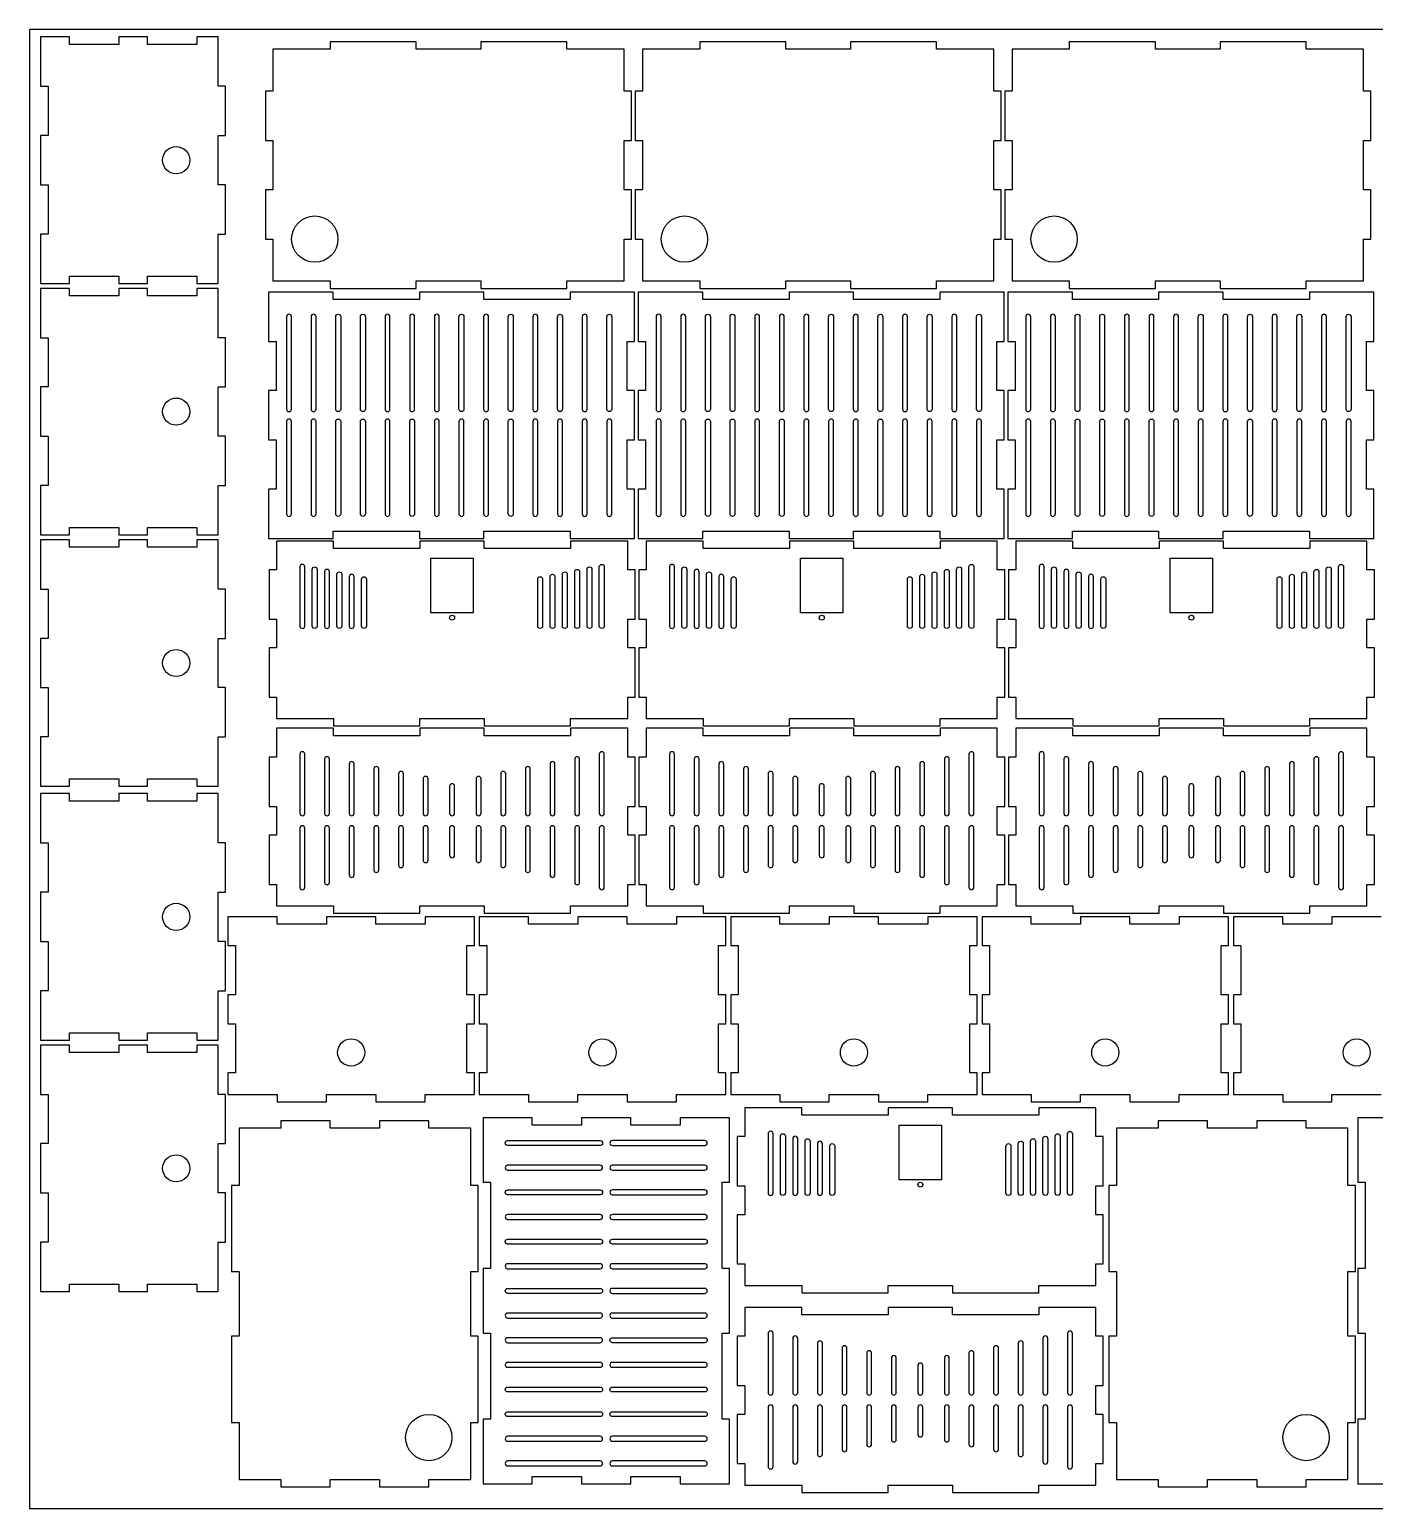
# Model space of a CAD drawing. Header units: millimetres. Extents: x 100 to 1100, y -300 to 300.
# Drawn here: x 100 to 646, y -300 to 300 of the extents above; entities that cross this region are included whole.
import ezdxf

# ---------------------------------------------------------------- set-up
doc = ezdxf.new("R2010")
doc.units = ezdxf.units.MM
doc.layers.get('0').update_dxf_attribs({"linetype": 'CONTINUOUS'})

msp = doc.modelspace()

# ---------------------------------------------------------------- linework, layer by layer
for points in [[(100, -300), (1100, -300), (1100, 300), (100, 300)], [(116.17, 294), (116.17, 297), (104.5, 297), (104.5, 277), (107.5, 277), (107.5, 257), (104.5, 257), (104.5, 237), (107.5, 237), (107.5, 217), (104.5, 217), (104.5, 197), (116.17, 197), (116.17, 200), (136.17, 200), (136.17, 197), (147.83, 197), (147.83, 200), (167.83, 200), (167.83, 197), (176.5, 197), (176.5, 217), (179.5, 217), (179.5, 237), (176.5, 237), (176.5, 257), (179.5, 257), (179.5, 277), (176.5, 277), (176.5, 297), (174.5, 297), (167.83, 297), (167.83, 294), (147.83, 294), (147.83, 297), (136.17, 297), (136.17, 294)], [(283.08, 195), (318.08, 195), (318.08, 198), (341.25, 198), (341.25, 215), (344.25, 215), (344.25, 235), (341.25, 235), (341.25, 255), (344.25, 255), (344.25, 275), (341.25, 275), (341.25, 292), (318.08, 292), (318.08, 295), (283.08, 295), (283.08, 292), (256.92, 292), (256.92, 295), (221.92, 295), (221.92, 292), (198.75, 292), (198.75, 275), (195.75, 275), (195.75, 255), (198.75, 255), (198.75, 235), (195.75, 235), (195.75, 215), (198.75, 215), (198.75, 198), (221.92, 198), (221.92, 195), (256.92, 195), (256.92, 198), (283.08, 198)], [(433.08, 195), (468.08, 195), (468.08, 198), (491.25, 198), (491.25, 215), (494.25, 215), (494.25, 235), (491.25, 235), (491.25, 255), (494.25, 255), (494.25, 275), (491.25, 275), (491.25, 292), (468.08, 292), (468.08, 295), (433.08, 295), (433.08, 292), (406.92, 292), (406.92, 295), (371.92, 295), (371.92, 292), (348.75, 292), (348.75, 275), (345.75, 275), (345.75, 255), (348.75, 255), (348.75, 235), (345.75, 235), (345.75, 215), (348.75, 215), (348.75, 198), (371.92, 198), (371.92, 195), (406.92, 195), (406.92, 198), (433.08, 198)], [(583.08, 195), (618.08, 195), (618.08, 198), (641.25, 198), (641.25, 215), (644.25, 215), (644.25, 235), (641.25, 235), (641.25, 255), (644.25, 255), (644.25, 275), (641.25, 275), (641.25, 292), (618.08, 292), (618.08, 295), (583.08, 295), (583.08, 292), (556.92, 292), (556.92, 295), (521.92, 295), (521.92, 292), (498.75, 292), (498.75, 275), (495.75, 275), (495.75, 255), (498.75, 255), (498.75, 235), (495.75, 235), (495.75, 215), (498.75, 215), (498.75, 198), (521.92, 198), (521.92, 195), (556.92, 195), (556.92, 198), (583.08, 198)], [(116.17, 192), (116.17, 195), (104.5, 195), (104.5, 175), (107.5, 175), (107.5, 155), (104.5, 155), (104.5, 135), (107.5, 135), (107.5, 115), (104.5, 115), (104.5, 95), (116.17, 95), (116.17, 98), (136.17, 98), (136.17, 95), (147.83, 95), (147.83, 98), (167.83, 98), (167.83, 95), (176.5, 95), (176.5, 115), (179.5, 115), (179.5, 135), (176.5, 135), (176.5, 155), (179.5, 155), (179.5, 175), (176.5, 175), (176.5, 195), (174.5, 195), (167.83, 195), (167.83, 192), (147.83, 192), (147.83, 195), (136.17, 195), (136.17, 192)], [(258.17, 190.5), (223.17, 190.5), (223.17, 193.5), (197, 193.5), (197, 173.5), (200, 173.5), (200, 153.5), (197, 153.5), (197, 133.5), (200, 133.5), (200, 113.5), (197, 113.5), (197, 93.5), (223.17, 93.5), (223.17, 96.5), (258.17, 96.5), (258.17, 93.5), (284.33, 93.5), (284.33, 96.5), (319.33, 96.5), (319.33, 93.5), (345.5, 93.5), (345.5, 113.5), (342.5, 113.5), (342.5, 133.5), (345.5, 133.5), (345.5, 153.5), (342.5, 153.5), (342.5, 173.5), (345.5, 173.5), (345.5, 193.5), (319.33, 193.5), (319.33, 190.5), (284.33, 190.5), (284.33, 193.5), (258.17, 193.5)], [(408.17, 190.5), (373.17, 190.5), (373.17, 193.5), (347, 193.5), (347, 173.5), (350, 173.5), (350, 153.5), (347, 153.5), (347, 133.5), (350, 133.5), (350, 113.5), (347, 113.5), (347, 93.5), (373.17, 93.5), (373.17, 96.5), (408.17, 96.5), (408.17, 93.5), (434.33, 93.5), (434.33, 96.5), (469.33, 96.5), (469.33, 93.5), (495.5, 93.5), (495.5, 113.5), (492.5, 113.5), (492.5, 133.5), (495.5, 133.5), (495.5, 153.5), (492.5, 153.5), (492.5, 173.5), (495.5, 173.5), (495.5, 193.5), (469.33, 193.5), (469.33, 190.5), (434.33, 190.5), (434.33, 193.5), (408.17, 193.5)], [(558.17, 190.5), (523.17, 190.5), (523.17, 193.5), (497, 193.5), (497, 173.5), (500, 173.5), (500, 153.5), (497, 153.5), (497, 133.5), (500, 133.5), (500, 113.5), (497, 113.5), (497, 93.5), (523.17, 93.5), (523.17, 96.5), (558.17, 96.5), (558.17, 93.5), (584.33, 93.5), (584.33, 96.5), (619.33, 96.5), (619.33, 93.5), (645.5, 93.5), (645.5, 113.5), (642.5, 113.5), (642.5, 133.5), (645.5, 133.5), (645.5, 153.5), (642.5, 153.5), (642.5, 173.5), (645.5, 173.5), (645.5, 193.5), (619.33, 193.5), (619.33, 190.5), (584.33, 190.5), (584.33, 193.5), (558.17, 193.5)], [(116.17, 90), (116.17, 93), (104.5, 93), (104.5, 73), (107.5, 73), (107.5, 53), (104.5, 53), (104.5, 33), (107.5, 33), (107.5, 13), (104.5, 13), (104.5, -7), (116.17, -7), (116.17, -4), (136.17, -4), (136.17, -7), (147.83, -7), (147.83, -4), (167.83, -4), (167.83, -7), (176.5, -7), (176.5, 13), (179.5, 13), (179.5, 33), (176.5, 33), (176.5, 53), (179.5, 53), (179.5, 73), (176.5, 73), (176.5, 93), (174.5, 93), (167.83, 93), (167.83, 90), (147.83, 90), (147.83, 93), (136.17, 93), (136.17, 90)], [(342.7, 49.17), (342.7, 60.83), (345.7, 60.83), (345.7, 80.83), (342.7, 80.83), (342.7, 92.5), (319.53, 92.5), (319.53, 89.5), (284.53, 89.5), (284.53, 92.5), (258.37, 92.5), (258.37, 89.5), (223.37, 89.5), (223.37, 92.5), (200.2, 92.5), (200.2, 80.83), (197.2, 80.83), (197.2, 60.83), (200.2, 60.83), (200.2, 49.17), (197.2, 49.17), (197.2, 29.17), (200.2, 29.17), (200.2, 20.5), (223.37, 20.5), (223.37, 17.5), (258.37, 17.5), (258.37, 20.5), (284.53, 20.5), (284.53, 17.5), (319.53, 17.5), (319.53, 20.5), (342.7, 20.5), (342.7, 29.17), (345.7, 29.17), (345.7, 49.17)], [(492.7, 49.17), (492.7, 60.83), (495.7, 60.83), (495.7, 80.83), (492.7, 80.83), (492.7, 92.5), (469.53, 92.5), (469.53, 89.5), (434.53, 89.5), (434.53, 92.5), (408.37, 92.5), (408.37, 89.5), (373.37, 89.5), (373.37, 92.5), (350.2, 92.5), (350.2, 80.83), (347.2, 80.83), (347.2, 60.83), (350.2, 60.83), (350.2, 49.17), (347.2, 49.17), (347.2, 29.17), (350.2, 29.17), (350.2, 20.5), (373.37, 20.5), (373.37, 17.5), (408.37, 17.5), (408.37, 20.5), (434.53, 20.5), (434.53, 17.5), (469.53, 17.5), (469.53, 20.5), (492.7, 20.5), (492.7, 29.17), (495.7, 29.17), (495.7, 49.17)], [(642.7, 49.17), (642.7, 60.83), (645.7, 60.83), (645.7, 80.83), (642.7, 80.83), (642.7, 92.5), (619.53, 92.5), (619.53, 89.5), (584.53, 89.5), (584.53, 92.5), (558.37, 92.5), (558.37, 89.5), (523.37, 89.5), (523.37, 92.5), (500.2, 92.5), (500.2, 80.83), (497.2, 80.83), (497.2, 60.83), (500.2, 60.83), (500.2, 49.17), (497.2, 49.17), (497.2, 29.17), (500.2, 29.17), (500.2, 20.5), (523.37, 20.5), (523.37, 17.5), (558.37, 17.5), (558.37, 20.5), (584.53, 20.5), (584.53, 17.5), (619.53, 17.5), (619.53, 20.5), (642.7, 20.5), (642.7, 29.17), (645.7, 29.17), (645.7, 49.17)], [(280.05, 63.38), (262.85, 63.38), (262.85, 85.5), (280.05, 85.5)], [(430.05, 63.38), (412.85, 63.38), (412.85, 85.5), (430.05, 85.5)], [(580.05, 63.38), (562.85, 63.38), (562.85, 85.5), (580.05, 85.5)], [(342.7, -26.83), (342.7, -15.17), (345.7, -15.17), (345.7, 4.83), (342.7, 4.83), (342.7, 16.5), (319.53, 16.5), (319.53, 13.5), (284.53, 13.5), (284.53, 16.5), (258.37, 16.5), (258.37, 13.5), (223.37, 13.5), (223.37, 16.5), (200.2, 16.5), (200.2, 4.83), (197.2, 4.83), (197.2, -15.17), (200.2, -15.17), (200.2, -26.83), (197.2, -26.83), (197.2, -46.83), (200.2, -46.83), (200.2, -55.5), (223.37, -55.5), (223.37, -58.5), (258.37, -58.5), (258.37, -55.5), (284.53, -55.5), (284.53, -58.5), (319.53, -58.5), (319.53, -55.5), (342.7, -55.5), (342.7, -46.83), (345.7, -46.83), (345.7, -26.83)], [(492.7, -26.83), (492.7, -15.17), (495.7, -15.17), (495.7, 4.83), (492.7, 4.83), (492.7, 16.5), (469.53, 16.5), (469.53, 13.5), (434.53, 13.5), (434.53, 16.5), (408.37, 16.5), (408.37, 13.5), (373.37, 13.5), (373.37, 16.5), (350.2, 16.5), (350.2, 4.83), (347.2, 4.83), (347.2, -15.17), (350.2, -15.17), (350.2, -26.83), (347.2, -26.83), (347.2, -46.83), (350.2, -46.83), (350.2, -55.5), (373.37, -55.5), (373.37, -58.5), (408.37, -58.5), (408.37, -55.5), (434.53, -55.5), (434.53, -58.5), (469.53, -58.5), (469.53, -55.5), (492.7, -55.5), (492.7, -46.83), (495.7, -46.83), (495.7, -26.83)], [(642.7, -26.83), (642.7, -15.17), (645.7, -15.17), (645.7, 4.83), (642.7, 4.83), (642.7, 16.5), (619.53, 16.5), (619.53, 13.5), (584.53, 13.5), (584.53, 16.5), (558.37, 16.5), (558.37, 13.5), (523.37, 13.5), (523.37, 16.5), (500.2, 16.5), (500.2, 4.83), (497.2, 4.83), (497.2, -15.17), (500.2, -15.17), (500.2, -26.83), (497.2, -26.83), (497.2, -46.83), (500.2, -46.83), (500.2, -55.5), (523.37, -55.5), (523.37, -58.5), (558.37, -58.5), (558.37, -55.5), (584.53, -55.5), (584.53, -58.5), (619.53, -58.5), (619.53, -55.5), (642.7, -55.5), (642.7, -46.83), (645.7, -46.83), (645.7, -26.83)], [(116.17, -13), (116.17, -10), (104.5, -10), (104.5, -30), (107.5, -30), (107.5, -50), (104.5, -50), (104.5, -70), (107.5, -70), (107.5, -90), (104.5, -90), (104.5, -110), (116.17, -110), (116.17, -107), (136.17, -107), (136.17, -110), (147.83, -110), (147.83, -107), (167.83, -107), (167.83, -110), (176.5, -110), (176.5, -90), (179.5, -90), (179.5, -70), (176.5, -70), (176.5, -50), (179.5, -50), (179.5, -30), (176.5, -30), (176.5, -10), (174.5, -10), (167.83, -10), (167.83, -13), (147.83, -13), (147.83, -10), (136.17, -10), (136.17, -13)], [(277.5, -71.67), (280.5, -71.67), (280.5, -60), (260.5, -60), (260.5, -63), (240.5, -63), (240.5, -60), (220.5, -60), (220.5, -63), (200.5, -63), (200.5, -60), (180.5, -60), (180.5, -71.67), (183.5, -71.67), (183.5, -91.67), (180.5, -91.67), (180.5, -103.33), (183.5, -103.33), (183.5, -123.33), (180.5, -123.33), (180.5, -132), (200.5, -132), (200.5, -135), (220.5, -135), (220.5, -132), (240.5, -132), (240.5, -135), (260.5, -135), (260.5, -132), (280.5, -132), (280.5, -130), (280.5, -123.33), (277.5, -123.33), (277.5, -103.33), (280.5, -103.33), (280.5, -91.67), (277.5, -91.67)], [(379.5, -71.67), (382.5, -71.67), (382.5, -60), (362.5, -60), (362.5, -63), (342.5, -63), (342.5, -60), (322.5, -60), (322.5, -63), (302.5, -63), (302.5, -60), (282.5, -60), (282.5, -71.67), (285.5, -71.67), (285.5, -91.67), (282.5, -91.67), (282.5, -103.33), (285.5, -103.33), (285.5, -123.33), (282.5, -123.33), (282.5, -132), (302.5, -132), (302.5, -135), (322.5, -135), (322.5, -132), (342.5, -132), (342.5, -135), (362.5, -135), (362.5, -132), (382.5, -132), (382.5, -130), (382.5, -123.33), (379.5, -123.33), (379.5, -103.33), (382.5, -103.33), (382.5, -91.67), (379.5, -91.67)], [(481.5, -71.67), (484.5, -71.67), (484.5, -60), (464.5, -60), (464.5, -63), (444.5, -63), (444.5, -60), (424.5, -60), (424.5, -63), (404.5, -63), (404.5, -60), (384.5, -60), (384.5, -71.67), (387.5, -71.67), (387.5, -91.67), (384.5, -91.67), (384.5, -103.33), (387.5, -103.33), (387.5, -123.33), (384.5, -123.33), (384.5, -132), (404.5, -132), (404.5, -135), (424.5, -135), (424.5, -132), (444.5, -132), (444.5, -135), (464.5, -135), (464.5, -132), (484.5, -132), (484.5, -130), (484.5, -123.33), (481.5, -123.33), (481.5, -103.33), (484.5, -103.33), (484.5, -91.67), (481.5, -91.67)], [(583.5, -71.67), (586.5, -71.67), (586.5, -60), (566.5, -60), (566.5, -63), (546.5, -63), (546.5, -60), (526.5, -60), (526.5, -63), (506.5, -63), (506.5, -60), (486.5, -60), (486.5, -71.67), (489.5, -71.67), (489.5, -91.67), (486.5, -91.67), (486.5, -103.33), (489.5, -103.33), (489.5, -123.33), (486.5, -123.33), (486.5, -132), (506.5, -132), (506.5, -135), (526.5, -135), (526.5, -132), (546.5, -132), (546.5, -135), (566.5, -135), (566.5, -132), (586.5, -132), (586.5, -130), (586.5, -123.33), (583.5, -123.33), (583.5, -103.33), (586.5, -103.33), (586.5, -91.67), (583.5, -91.67)], [(116.17, -115), (116.17, -112), (104.5, -112), (104.5, -132), (107.5, -132), (107.5, -152), (104.5, -152), (104.5, -172), (107.5, -172), (107.5, -192), (104.5, -192), (104.5, -212), (116.17, -212), (116.17, -209), (136.17, -209), (136.17, -212), (147.83, -212), (147.83, -209), (167.83, -209), (167.83, -212), (176.5, -212), (176.5, -192), (179.5, -192), (179.5, -172), (176.5, -172), (176.5, -152), (179.5, -152), (179.5, -132), (176.5, -132), (176.5, -112), (174.5, -112), (167.83, -112), (167.83, -115), (147.83, -115), (147.83, -112), (136.17, -112), (136.17, -115)], [(532.7, -180.83), (532.7, -169.17), (535.7, -169.17), (535.7, -149.17), (532.7, -149.17), (532.7, -137.5), (509.53, -137.5), (509.53, -140.5), (474.53, -140.5), (474.53, -137.5), (448.37, -137.5), (448.37, -140.5), (413.37, -140.5), (413.37, -137.5), (390.2, -137.5), (390.2, -149.17), (387.2, -149.17), (387.2, -169.17), (390.2, -169.17), (390.2, -180.83), (387.2, -180.83), (387.2, -200.83), (390.2, -200.83), (390.2, -209.5), (413.37, -209.5), (413.37, -212.5), (448.37, -212.5), (448.37, -209.5), (474.53, -209.5), (474.53, -212.5), (509.53, -212.5), (509.53, -209.5), (532.7, -209.5), (532.7, -200.83), (535.7, -200.83), (535.7, -180.83)], [(282, -203.92), (282, -168.92), (279, -168.92), (279, -145.75), (262, -145.75), (262, -142.75), (242, -142.75), (242, -145.75), (222, -145.75), (222, -142.75), (202, -142.75), (202, -145.75), (185, -145.75), (185, -168.92), (182, -168.92), (182, -203.92), (185, -203.92), (185, -230.08), (182, -230.08), (182, -265.08), (185, -265.08), (185, -288.25), (202, -288.25), (202, -291.25), (222, -291.25), (222, -288.25), (242, -288.25), (242, -291.25), (262, -291.25), (262, -288.25), (279, -288.25), (279, -265.08), (282, -265.08), (282, -230.08), (279, -230.08), (279, -203.92)], [(287, -228.83), (287, -263.83), (284, -263.83), (284, -290), (304, -290), (304, -287), (324, -287), (324, -290), (344, -290), (344, -287), (364, -287), (364, -290), (384, -290), (384, -263.83), (381, -263.83), (381, -228.83), (384, -228.83), (384, -202.67), (381, -202.67), (381, -167.67), (384, -167.67), (384, -141.5), (364, -141.5), (364, -144.5), (344, -144.5), (344, -141.5), (324, -141.5), (324, -144.5), (304, -144.5), (304, -141.5), (284, -141.5), (284, -167.67), (287, -167.67), (287, -202.67), (284, -202.67), (284, -228.83)], [(638, -203.92), (638, -168.92), (635, -168.92), (635, -145.75), (618, -145.75), (618, -142.75), (598, -142.75), (598, -145.75), (578, -145.75), (578, -142.75), (558, -142.75), (558, -145.75), (541, -145.75), (541, -168.92), (538, -168.92), (538, -203.92), (541, -203.92), (541, -230.08), (538, -230.08), (538, -265.08), (541, -265.08), (541, -288.25), (558, -288.25), (558, -291.25), (578, -291.25), (578, -288.25), (598, -288.25), (598, -291.25), (618, -291.25), (618, -288.25), (635, -288.25), (635, -265.08), (638, -265.08), (638, -230.08), (635, -230.08), (635, -203.92)], [(470.05, -166.62), (452.85, -166.62), (452.85, -144.5), (470.05, -144.5)], [(532.7, -261.83), (532.7, -250.17), (535.7, -250.17), (535.7, -230.17), (532.7, -230.17), (532.7, -218.5), (509.53, -218.5), (509.53, -221.5), (474.53, -221.5), (474.53, -218.5), (448.37, -218.5), (448.37, -221.5), (413.37, -221.5), (413.37, -218.5), (390.2, -218.5), (390.2, -230.17), (387.2, -230.17), (387.2, -250.17), (390.2, -250.17), (390.2, -261.83), (387.2, -261.83), (387.2, -281.83), (390.2, -281.83), (390.2, -290.5), (413.37, -290.5), (413.37, -293.5), (448.37, -293.5), (448.37, -290.5), (474.53, -290.5), (474.53, -293.5), (509.53, -293.5), (509.53, -290.5), (532.7, -290.5), (532.7, -281.83), (535.7, -281.83), (535.7, -261.83)]]:
    msp.add_lwpolyline(points, close=True)
for points in [[(206.25, 183.5, 1), (204.25, 183.5), (204.25, 146, 1), (206.25, 146)], [(216.25, 183.5, 1), (214.25, 183.5), (214.25, 146, 1), (216.25, 146)], [(226.25, 183.5), (226.25, 146, -1), (224.25, 146), (224.25, 183.5, -1)], [(236.25, 183.5), (236.25, 146, -1), (234.25, 146), (234.25, 183.5, -1)], [(246.25, 183.5, 1), (244.25, 183.5), (244.25, 146, 1), (246.25, 146)], [(256.25, 183.5, 1), (254.25, 183.5), (254.25, 146, 1), (256.25, 146)], [(266.25, 183.5, 1), (264.25, 183.5), (264.25, 146, 1), (266.25, 146)], [(276.25, 183.5), (276.25, 146, -1), (274.25, 146), (274.25, 183.5, -1)], [(286.25, 183.5, 1), (284.25, 183.5), (284.25, 146, 1), (286.25, 146)], [(296.25, 183.5), (296.25, 146, -1), (294.25, 146), (294.25, 183.5, -1)], [(304.25, 146, 1), (306.25, 146), (306.25, 183.5, 1), (304.25, 183.5)], [(316.25, 183.5), (316.25, 146, -1), (314.25, 146), (314.25, 183.5, -1)], [(326.25, 183.5, 1), (324.25, 183.5), (324.25, 146, 1), (326.25, 146)], [(336.25, 183.5), (336.25, 146, -1), (334.25, 146), (334.25, 183.5, -1)], [(356.25, 183.5, 1), (354.25, 183.5), (354.25, 146, 1), (356.25, 146)], [(366.25, 183.5, 1), (364.25, 183.5), (364.25, 146, 1), (366.25, 146)], [(376.25, 183.5), (376.25, 146, -1), (374.25, 146), (374.25, 183.5, -1)], [(386.25, 183.5), (386.25, 146, -1), (384.25, 146), (384.25, 183.5, -1)], [(396.25, 183.5, 1), (394.25, 183.5), (394.25, 146, 1), (396.25, 146)], [(406.25, 183.5, 1), (404.25, 183.5), (404.25, 146, 1), (406.25, 146)], [(416.25, 183.5, 1), (414.25, 183.5), (414.25, 146, 1), (416.25, 146)], [(426.25, 183.5), (426.25, 146, -1), (424.25, 146), (424.25, 183.5, -1)], [(436.25, 183.5, 1), (434.25, 183.5), (434.25, 146, 1), (436.25, 146)], [(446.25, 183.5), (446.25, 146, -1), (444.25, 146), (444.25, 183.5, -1)], [(454.25, 146, 1), (456.25, 146), (456.25, 183.5, 1), (454.25, 183.5)], [(466.25, 183.5), (466.25, 146, -1), (464.25, 146), (464.25, 183.5, -1)], [(476.25, 183.5, 1), (474.25, 183.5), (474.25, 146, 1), (476.25, 146)], [(486.25, 183.5), (486.25, 146, -1), (484.25, 146), (484.25, 183.5, -1)], [(506.25, 183.5, 1), (504.25, 183.5), (504.25, 146, 1), (506.25, 146)], [(516.25, 183.5, 1), (514.25, 183.5), (514.25, 146, 1), (516.25, 146)], [(526.25, 183.5), (526.25, 146, -1), (524.25, 146), (524.25, 183.5, -1)], [(536.25, 183.5), (536.25, 146, -1), (534.25, 146), (534.25, 183.5, -1)], [(546.25, 183.5, 1), (544.25, 183.5), (544.25, 146, 1), (546.25, 146)], [(556.25, 183.5, 1), (554.25, 183.5), (554.25, 146, 1), (556.25, 146)], [(566.25, 183.5, 1), (564.25, 183.5), (564.25, 146, 1), (566.25, 146)], [(576.25, 183.5), (576.25, 146, -1), (574.25, 146), (574.25, 183.5, -1)], [(586.25, 183.5, 1), (584.25, 183.5), (584.25, 146, 1), (586.25, 146)], [(596.25, 183.5), (596.25, 146, -1), (594.25, 146), (594.25, 183.5, -1)], [(604.25, 146, 1), (606.25, 146), (606.25, 183.5, 1), (604.25, 183.5)], [(616.25, 183.5), (616.25, 146, -1), (614.25, 146), (614.25, 183.5, -1)], [(626.25, 183.5, 1), (624.25, 183.5), (624.25, 146, 1), (626.25, 146)], [(636.25, 183.5), (636.25, 146, -1), (634.25, 146), (634.25, 183.5, -1)], [(206.25, 141, 1), (204.25, 141), (204.25, 103.5, 1), (206.25, 103.5)], [(214.25, 103.5, 1), (216.25, 103.5), (216.25, 141, 1), (214.25, 141)], [(224.25, 103.5), (224.25, 141, -1), (226.25, 141), (226.25, 103.5, -1)], [(234.25, 103.5), (234.25, 141, -1), (236.25, 141), (236.25, 103.5, -1)], [(246.25, 141, 1), (244.25, 141), (244.25, 103.5, 1), (246.25, 103.5)], [(256.25, 141), (256.25, 103.5, -1), (254.25, 103.5), (254.25, 141, -1)], [(264.25, 103.5, 1), (266.25, 103.5), (266.25, 141, 1), (264.25, 141)], [(276.25, 141, 1), (274.25, 141), (274.25, 103.5, 1), (276.25, 103.5)], [(286.25, 141, 1), (284.25, 141), (284.25, 103.5, 1), (286.25, 103.5)], [(296.25, 141), (296.25, 103.5, -1), (294.25, 103.5), (294.25, 141, -1)], [(306.25, 141, 1), (304.25, 141), (304.25, 103.5, 1), (306.25, 103.5)], [(316.25, 141, 1), (314.25, 141), (314.25, 103.5, 1), (316.25, 103.5)], [(326.25, 141, 1), (324.25, 141), (324.25, 103.5, 1), (326.25, 103.5)], [(336.25, 141, 1), (334.25, 141), (334.25, 103.5, 1), (336.25, 103.5)], [(356.25, 141, 1), (354.25, 141), (354.25, 103.5, 1), (356.25, 103.5)], [(364.25, 103.5, 1), (366.25, 103.5), (366.25, 141, 1), (364.25, 141)], [(374.25, 103.5), (374.25, 141, -1), (376.25, 141), (376.25, 103.5, -1)], [(384.25, 103.5), (384.25, 141, -1), (386.25, 141), (386.25, 103.5, -1)], [(396.25, 141, 1), (394.25, 141), (394.25, 103.5, 1), (396.25, 103.5)], [(406.25, 141), (406.25, 103.5, -1), (404.25, 103.5), (404.25, 141, -1)], [(414.25, 103.5, 1), (416.25, 103.5), (416.25, 141, 1), (414.25, 141)], [(426.25, 141, 1), (424.25, 141), (424.25, 103.5, 1), (426.25, 103.5)], [(436.25, 141, 1), (434.25, 141), (434.25, 103.5, 1), (436.25, 103.5)], [(446.25, 141), (446.25, 103.5, -1), (444.25, 103.5), (444.25, 141, -1)], [(456.25, 141, 1), (454.25, 141), (454.25, 103.5, 1), (456.25, 103.5)], [(466.25, 141, 1), (464.25, 141), (464.25, 103.5, 1), (466.25, 103.5)], [(476.25, 141, 1), (474.25, 141), (474.25, 103.5, 1), (476.25, 103.5)], [(486.25, 141, 1), (484.25, 141), (484.25, 103.5, 1), (486.25, 103.5)], [(506.25, 141, 1), (504.25, 141), (504.25, 103.5, 1), (506.25, 103.5)], [(514.25, 103.5, 1), (516.25, 103.5), (516.25, 141, 1), (514.25, 141)], [(524.25, 103.5), (524.25, 141, -1), (526.25, 141), (526.25, 103.5, -1)], [(534.25, 103.5), (534.25, 141, -1), (536.25, 141), (536.25, 103.5, -1)], [(546.25, 141, 1), (544.25, 141), (544.25, 103.5, 1), (546.25, 103.5)], [(556.25, 141), (556.25, 103.5, -1), (554.25, 103.5), (554.25, 141, -1)], [(564.25, 103.5, 1), (566.25, 103.5), (566.25, 141, 1), (564.25, 141)], [(576.25, 141, 1), (574.25, 141), (574.25, 103.5, 1), (576.25, 103.5)], [(586.25, 141, 1), (584.25, 141), (584.25, 103.5, 1), (586.25, 103.5)], [(596.25, 141), (596.25, 103.5, -1), (594.25, 103.5), (594.25, 141, -1)], [(606.25, 141, 1), (604.25, 141), (604.25, 103.5, 1), (606.25, 103.5)], [(616.25, 141, 1), (614.25, 141), (614.25, 103.5, 1), (616.25, 103.5)], [(626.25, 141, 1), (624.25, 141), (624.25, 103.5, 1), (626.25, 103.5)], [(636.25, 141, 1), (634.25, 141), (634.25, 103.5, 1), (636.25, 103.5)], [(209.7, 58, 1), (211.7, 58), (211.7, 82, 1), (209.7, 82)], [(214.7, 58), (214.7, 81, -1), (216.7, 81), (216.7, 58, -1)], [(219.7, 58, 1), (221.7, 58), (221.7, 80, 1), (219.7, 80)], [(224.7, 58), (224.7, 79, -1), (226.7, 79), (226.7, 58, -1)], [(229.7, 58, 1), (231.7, 58), (231.7, 78, 1), (229.7, 78)], [(234.7, 58), (234.7, 77, -1), (236.7, 77), (236.7, 58, -1)], [(306.2, 58), (306.2, 77, -1), (308.2, 77), (308.2, 58, -1)], [(313.2, 78), (313.2, 58, -1), (311.2, 58), (311.2, 78, -1)], [(316.2, 58), (316.2, 79, -1), (318.2, 79), (318.2, 58, -1)], [(321.2, 58), (321.2, 80, -1), (323.2, 80), (323.2, 58, -1)], [(328.2, 81), (328.2, 58, -1), (326.2, 58), (326.2, 81, -1)], [(333.2, 82), (333.2, 58, -1), (331.2, 58), (331.2, 82, -1)], [(359.7, 58, 1), (361.7, 58), (361.7, 82, 1), (359.7, 82)], [(364.7, 58), (364.7, 81, -1), (366.7, 81), (366.7, 58, -1)], [(369.7, 58, 1), (371.7, 58), (371.7, 80, 1), (369.7, 80)], [(374.7, 58), (374.7, 79, -1), (376.7, 79), (376.7, 58, -1)], [(379.7, 58, 1), (381.7, 58), (381.7, 78, 1), (379.7, 78)], [(384.7, 58), (384.7, 77, -1), (386.7, 77), (386.7, 58, -1)], [(456.2, 58), (456.2, 77, -1), (458.2, 77), (458.2, 58, -1)], [(463.2, 78), (463.2, 58, -1), (461.2, 58), (461.2, 78, -1)], [(466.2, 58), (466.2, 79, -1), (468.2, 79), (468.2, 58, -1)], [(471.2, 58), (471.2, 80, -1), (473.2, 80), (473.2, 58, -1)], [(478.2, 81), (478.2, 58, -1), (476.2, 58), (476.2, 81, -1)], [(483.2, 82), (483.2, 58, -1), (481.2, 58), (481.2, 82, -1)], [(509.7, 58, 1), (511.7, 58), (511.7, 82, 1), (509.7, 82)], [(514.7, 58), (514.7, 81, -1), (516.7, 81), (516.7, 58, -1)], [(519.7, 58, 1), (521.7, 58), (521.7, 80, 1), (519.7, 80)], [(524.7, 58), (524.7, 79, -1), (526.7, 79), (526.7, 58, -1)], [(529.7, 58, 1), (531.7, 58), (531.7, 78, 1), (529.7, 78)], [(534.7, 58), (534.7, 77, -1), (536.7, 77), (536.7, 58, -1)], [(606.2, 58), (606.2, 77, -1), (608.2, 77), (608.2, 58, -1)], [(613.2, 78), (613.2, 58, -1), (611.2, 58), (611.2, 78, -1)], [(616.2, 58), (616.2, 79, -1), (618.2, 79), (618.2, 58, -1)], [(621.2, 58), (621.2, 80, -1), (623.2, 80), (623.2, 58, -1)], [(628.2, 81), (628.2, 58, -1), (626.2, 58), (626.2, 81, -1)], [(633.2, 82), (633.2, 58, -1), (631.2, 58), (631.2, 82, -1)], [(209.7, -18, 1), (211.7, -18), (211.7, 6, 1), (209.7, 6)], [(333.2, 6, 1), (331.2, 6), (331.2, -18, 1), (333.2, -18)], [(359.7, -18, 1), (361.7, -18), (361.7, 6, 1), (359.7, 6)], [(483.2, 6, 1), (481.2, 6), (481.2, -18, 1), (483.2, -18)], [(509.7, -18, 1), (511.7, -18), (511.7, 6, 1), (509.7, 6)], [(633.2, 6, 1), (631.2, 6), (631.2, -18, 1), (633.2, -18)], [(219.7, -18, 1), (221.7, -18), (221.7, 4, 1), (219.7, 4)], [(229.7, -18, 1), (231.7, -18), (231.7, 2, 1), (229.7, 2)], [(239.7, -18, 1), (241.7, -18), (241.7, 0, 1), (239.7, 0)], [(301.2, -18, 1), (303.2, -18), (303.2, 0, 1), (301.2, 0)], [(313.2, 2, 1), (311.2, 2), (311.2, -18, 1), (313.2, -18)], [(321.2, -18, 1), (323.2, -18), (323.2, 4, 1), (321.2, 4)], [(369.7, -18, 1), (371.7, -18), (371.7, 4, 1), (369.7, 4)], [(379.7, -18, 1), (381.7, -18), (381.7, 2, 1), (379.7, 2)], [(389.7, -18, 1), (391.7, -18), (391.7, 0, 1), (389.7, 0)], [(451.2, -18, 1), (453.2, -18), (453.2, 0, 1), (451.2, 0)], [(463.2, 2, 1), (461.2, 2), (461.2, -18, 1), (463.2, -18)], [(471.2, -18, 1), (473.2, -18), (473.2, 4, 1), (471.2, 4)], [(519.7, -18, 1), (521.7, -18), (521.7, 4, 1), (519.7, 4)], [(529.7, -18, 1), (531.7, -18), (531.7, 2, 1), (529.7, 2)], [(539.7, -18, 1), (541.7, -18), (541.7, 0, 1), (539.7, 0)], [(601.2, -18, 1), (603.2, -18), (603.2, 0, 1), (601.2, 0)], [(613.2, 2, 1), (611.2, 2), (611.2, -18, 1), (613.2, -18)], [(621.2, -18, 1), (623.2, -18), (623.2, 4, 1), (621.2, 4)], [(249.7, -18, 1), (251.7, -18), (251.7, -2, 1), (249.7, -2)], [(259.7, -18, 1), (261.7, -18), (261.7, -4, 1), (259.7, -4)], [(281.2, -18, 1), (283.2, -18), (283.2, -4, 1), (281.2, -4)], [(291.2, -18, 1), (293.2, -18), (293.2, -2, 1), (291.2, -2)], [(399.7, -18, 1), (401.7, -18), (401.7, -2, 1), (399.7, -2)], [(409.7, -18, 1), (411.7, -18), (411.7, -4, 1), (409.7, -4)], [(431.2, -18, 1), (433.2, -18), (433.2, -4, 1), (431.2, -4)], [(441.2, -18, 1), (443.2, -18), (443.2, -2, 1), (441.2, -2)], [(549.7, -18, 1), (551.7, -18), (551.7, -2, 1), (549.7, -2)], [(559.7, -18, 1), (561.7, -18), (561.7, -4, 1), (559.7, -4)], [(570.45, -18, 1), (572.45, -18), (572.45, -7, 1), (570.45, -7)], [(581.2, -18, 1), (583.2, -18), (583.2, -4, 1), (581.2, -4)], [(591.2, -18, 1), (593.2, -18), (593.2, -2, 1), (591.2, -2)], [(270.45, -18, 1), (272.45, -18), (272.45, -7, 1), (270.45, -7)], [(420.45, -18, 1), (422.45, -18), (422.45, -7, 1), (420.45, -7)], [(209.7, -48, 1), (211.7, -48), (211.7, -24, 1), (209.7, -24)], [(219.7, -46, 1), (221.7, -46), (221.7, -24, 1), (219.7, -24)], [(229.7, -43, 1), (231.7, -43), (231.7, -24, 1), (229.7, -24)], [(239.7, -41, 1), (241.7, -41), (241.7, -24, 1), (239.7, -24)], [(249.7, -39, 1), (251.7, -39), (251.7, -24, 1), (249.7, -24)], [(259.7, -37, 1), (261.7, -37), (261.7, -24, 1), (259.7, -24)], [(270.45, -35, 1), (272.45, -35), (272.45, -24, 1), (270.45, -24)], [(281.2, -37, 1), (283.2, -37), (283.2, -24, 1), (281.2, -24)], [(291.2, -39, 1), (293.2, -39), (293.2, -24, 1), (291.2, -24)], [(303.2, -24, 1), (301.2, -24), (301.2, -41, 1), (303.2, -41)], [(311.2, -43, 1), (313.2, -43), (313.2, -24, 1), (311.2, -24)], [(321.2, -46, 1), (323.2, -46), (323.2, -24, 1), (321.2, -24)], [(331.2, -48, 1), (333.2, -48), (333.2, -24, 1), (331.2, -24)], [(359.7, -48, 1), (361.7, -48), (361.7, -24, 1), (359.7, -24)], [(369.7, -46, 1), (371.7, -46), (371.7, -24, 1), (369.7, -24)], [(379.7, -43, 1), (381.7, -43), (381.7, -24, 1), (379.7, -24)], [(389.7, -41, 1), (391.7, -41), (391.7, -24, 1), (389.7, -24)], [(399.7, -39, 1), (401.7, -39), (401.7, -24, 1), (399.7, -24)], [(409.7, -37, 1), (411.7, -37), (411.7, -24, 1), (409.7, -24)], [(420.45, -35, 1), (422.45, -35), (422.45, -24, 1), (420.45, -24)], [(431.2, -37, 1), (433.2, -37), (433.2, -24, 1), (431.2, -24)], [(441.2, -39, 1), (443.2, -39), (443.2, -24, 1), (441.2, -24)], [(453.2, -24, 1), (451.2, -24), (451.2, -41, 1), (453.2, -41)], [(461.2, -43, 1), (463.2, -43), (463.2, -24, 1), (461.2, -24)], [(471.2, -46, 1), (473.2, -46), (473.2, -24, 1), (471.2, -24)], [(481.2, -48, 1), (483.2, -48), (483.2, -24, 1), (481.2, -24)], [(509.7, -48, 1), (511.7, -48), (511.7, -24, 1), (509.7, -24)], [(519.7, -46, 1), (521.7, -46), (521.7, -24, 1), (519.7, -24)], [(529.7, -43, 1), (531.7, -43), (531.7, -24, 1), (529.7, -24)], [(539.7, -41, 1), (541.7, -41), (541.7, -24, 1), (539.7, -24)], [(549.7, -39, 1), (551.7, -39), (551.7, -24, 1), (549.7, -24)], [(559.7, -37, 1), (561.7, -37), (561.7, -24, 1), (559.7, -24)], [(570.45, -35, 1), (572.45, -35), (572.45, -24, 1), (570.45, -24)], [(581.2, -37, 1), (583.2, -37), (583.2, -24, 1), (581.2, -24)], [(591.2, -39, 1), (593.2, -39), (593.2, -24, 1), (591.2, -24)], [(603.2, -24, 1), (601.2, -24), (601.2, -41, 1), (603.2, -41)], [(611.2, -43, 1), (613.2, -43), (613.2, -24, 1), (611.2, -24)], [(621.2, -46, 1), (623.2, -46), (623.2, -24, 1), (621.2, -24)], [(631.2, -48, 1), (633.2, -48), (633.2, -24, 1), (631.2, -24)], [(399.7, -172, 1), (401.7, -172), (401.7, -148, 1), (399.7, -148)], [(404.7, -172), (404.7, -149, -1), (406.7, -149), (406.7, -172, -1)], [(409.7, -172, 1), (411.7, -172), (411.7, -150, 1), (409.7, -150)], [(511.2, -172), (511.2, -150, -1), (513.2, -150), (513.2, -172, -1)], [(518.2, -149), (518.2, -172, -1), (516.2, -172), (516.2, -149, -1)], [(523.2, -148), (523.2, -172, -1), (521.2, -172), (521.2, -148, -1)], [(294, -150.75), (331.5, -150.75, -1), (331.5, -152.75), (294, -152.75, -1)], [(336.5, -150.75, 1), (336.5, -152.75), (374, -152.75, 1), (374, -150.75)], [(414.7, -172), (414.7, -151, -1), (416.7, -151), (416.7, -172, -1)], [(419.7, -172, 1), (421.7, -172), (421.7, -152, 1), (419.7, -152)], [(424.7, -172), (424.7, -153, -1), (426.7, -153), (426.7, -172, -1)], [(496.2, -172), (496.2, -153, -1), (498.2, -153), (498.2, -172, -1)], [(503.2, -152), (503.2, -172, -1), (501.2, -172), (501.2, -152, -1)], [(506.2, -172), (506.2, -151, -1), (508.2, -151), (508.2, -172, -1)], [(294, -160.75, 1), (294, -162.75), (331.5, -162.75, 1), (331.5, -160.75)], [(336.5, -160.75, 1), (336.5, -162.75), (374, -162.75, 1), (374, -160.75)], [(294, -170.75), (331.5, -170.75, -1), (331.5, -172.75), (294, -172.75, -1)], [(336.5, -170.75, 1), (336.5, -172.75), (374, -172.75, 1), (374, -170.75)], [(331.5, -182.75, 1), (331.5, -180.75), (294, -180.75, 1), (294, -182.75)], [(336.5, -180.75, 1), (336.5, -182.75), (374, -182.75, 1), (374, -180.75)], [(294, -190.75), (331.5, -190.75, -1), (331.5, -192.75), (294, -192.75, -1)], [(336.5, -190.75), (374, -190.75, -1), (374, -192.75), (336.5, -192.75, -1)], [(294, -200.75, 1), (294, -202.75), (331.5, -202.75, 1), (331.5, -200.75)], [(336.5, -200.75, 1), (336.5, -202.75), (374, -202.75, 1), (374, -200.75)], [(294, -210.75), (331.5, -210.75, -1), (331.5, -212.75), (294, -212.75, -1)], [(336.5, -210.75, 1), (336.5, -212.75), (374, -212.75, 1), (374, -210.75)], [(294, -220.75, 1), (294, -222.75), (331.5, -222.75, 1), (331.5, -220.75)], [(374, -222.75, 1), (374, -220.75), (336.5, -220.75, 1), (336.5, -222.75)], [(399.7, -253, 1), (401.7, -253), (401.7, -229, 1), (399.7, -229)], [(523.2, -229, 1), (521.2, -229), (521.2, -253, 1), (523.2, -253)], [(294, -230.75, 1), (294, -232.75), (331.5, -232.75, 1), (331.5, -230.75)], [(336.5, -230.75), (374, -230.75, -1), (374, -232.75), (336.5, -232.75, -1)], [(409.7, -253, 1), (411.7, -253), (411.7, -231, 1), (409.7, -231)], [(419.7, -253, 1), (421.7, -253), (421.7, -233, 1), (419.7, -233)], [(429.7, -253, 1), (431.7, -253), (431.7, -235, 1), (429.7, -235)], [(491.2, -253, 1), (493.2, -253), (493.2, -235, 1), (491.2, -235)], [(503.2, -233, 1), (501.2, -233), (501.2, -253, 1), (503.2, -253)], [(511.2, -253, 1), (513.2, -253), (513.2, -231, 1), (511.2, -231)], [(439.7, -253, 1), (441.7, -253), (441.7, -237, 1), (439.7, -237)], [(449.7, -253, 1), (451.7, -253), (451.7, -239, 1), (449.7, -239)], [(471.2, -253, 1), (473.2, -253), (473.2, -239, 1), (471.2, -239)], [(481.2, -253, 1), (483.2, -253), (483.2, -237, 1), (481.2, -237)], [(294, -240.75, 1), (294, -242.75), (331.5, -242.75, 1), (331.5, -240.75)], [(336.5, -240.75, 1), (336.5, -242.75), (374, -242.75, 1), (374, -240.75)], [(460.45, -253, 1), (462.45, -253), (462.45, -242, 1), (460.45, -242)], [(294, -250.75), (331.5, -250.75, -1), (331.5, -252.75), (294, -252.75, -1)], [(374, -252.75), (336.5, -252.75, -1), (336.5, -250.75), (374, -250.75, -1)], [(399.7, -283, 1), (401.7, -283), (401.7, -259, 1), (399.7, -259)], [(409.7, -281, 1), (411.7, -281), (411.7, -259, 1), (409.7, -259)], [(419.7, -278, 1), (421.7, -278), (421.7, -259, 1), (419.7, -259)], [(429.7, -276, 1), (431.7, -276), (431.7, -259, 1), (429.7, -259)], [(439.7, -274, 1), (441.7, -274), (441.7, -259, 1), (439.7, -259)], [(449.7, -272, 1), (451.7, -272), (451.7, -259, 1), (449.7, -259)], [(460.45, -270, 1), (462.45, -270), (462.45, -259, 1), (460.45, -259)], [(471.2, -272, 1), (473.2, -272), (473.2, -259, 1), (471.2, -259)], [(481.2, -274, 1), (483.2, -274), (483.2, -259, 1), (481.2, -259)], [(493.2, -259, 1), (491.2, -259), (491.2, -276, 1), (493.2, -276)], [(501.2, -278, 1), (503.2, -278), (503.2, -259, 1), (501.2, -259)], [(511.2, -281, 1), (513.2, -281), (513.2, -259, 1), (511.2, -259)], [(521.2, -283, 1), (523.2, -283), (523.2, -259, 1), (521.2, -259)], [(294, -260.75), (331.5, -260.75, -1), (331.5, -262.75), (294, -262.75, -1)], [(374, -262.75), (336.5, -262.75, -1), (336.5, -260.75), (374, -260.75, -1)], [(294, -270.75, 1), (294, -272.75), (331.5, -272.75, 1), (331.5, -270.75)], [(374, -272.75, 1), (374, -270.75), (336.5, -270.75, 1), (336.5, -272.75)], [(294, -280.75, 1), (294, -282.75), (331.5, -282.75, 1), (331.5, -280.75)], [(336.5, -280.75, 1), (336.5, -282.75), (374, -282.75, 1), (374, -280.75)]]:
    msp.add_lwpolyline(points, format="xyb", close=True)
for points in [[(648.5, -60), (628.5, -60), (628.5, -63), (608.5, -63), (608.5, -60), (588.5, -60), (588.5, -71.67), (591.5, -71.67), (591.5, -91.67), (588.5, -91.67), (588.5, -103.33), (591.5, -103.33), (591.5, -123.33), (588.5, -123.33), (588.5, -132), (608.5, -132), (608.5, -135), (628.5, -135), (628.5, -132), (648.5, -132)], [(659, -141.5), (639, -141.5), (639, -167.67), (642, -167.67), (642, -202.67), (639, -202.67), (639, -228.83), (642, -228.83), (642, -263.83), (639, -263.83), (639, -290), (659, -290)]]:
    msp.add_lwpolyline(points)
for centre, radius in [((159.5, 247), 5.5), ((215.75, 215), 9.4), ((365.75, 215), 9.4), ((515.75, 215), 9.4), ((159.5, 145), 5.5), ((271.45, 61.38), 1), ((421.45, 61.38), 1), ((571.45, 61.38), 1), ((159.5, 43), 5.5), ((159.5, -60), 5.5), ((230.5, -115), 5.5), ((332.5, -115), 5.5), ((434.5, -115), 5.5), ((536.5, -115), 5.5), ((638.5, -115), 5.5), ((159.5, -162), 5.5), ((461.45, -168.62), 1), ((262, -271.25), 9.4), ((618, -271.25), 9.4)]:
    msp.add_circle(centre, radius)

doc.saveas('drawing.dxf')
